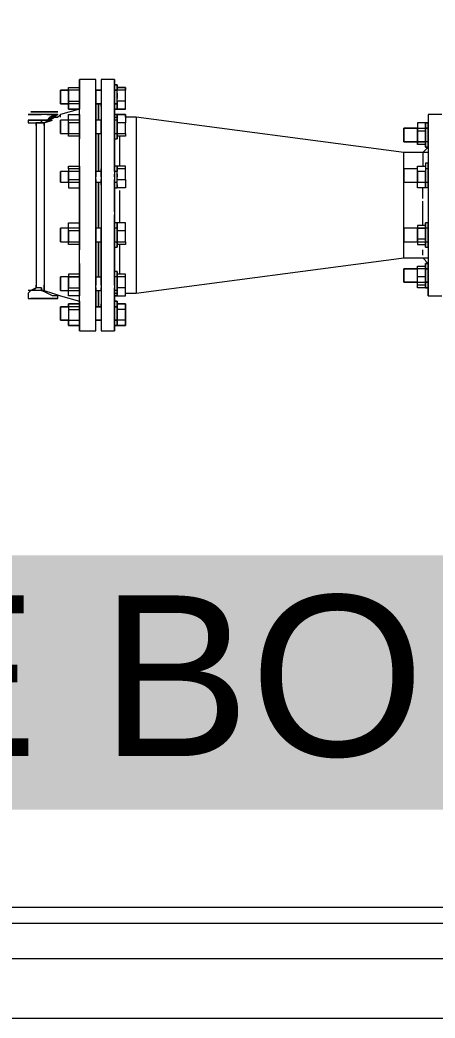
# Model space of a CAD drawing. Extents: x -187 to 52, y -9 to 65.
# Drawn here: x -147.25 to -146.601, y 17.414 to 18.975 of the extents above; entities that cross this region are included whole.
import ezdxf

# ---------------------------------------------------------------- set-up
doc = ezdxf.new("R2010")
doc.units = 0
doc.header["$MEASUREMENT"] = 0
doc.layers.add('PDF4_Geometría', color=7, linetype='Continuous')
doc.layers.add('PDF4_Texto', color=7, linetype='Continuous')
doc.layers.add('PDF4_Rellenos sólidos', color=7, linetype='Continuous', true_color=0xffffff)
doc.styles.add('PDF Arial', font='arial.ttf')

msp = doc.modelspace()

# ---------------------------------------------------------------- hatches: boundary and pattern name
at = {"layer": 'PDF4_Rellenos sólidos', "transparency": 33554559}
msp.add_hatch(color=256, dxfattribs=at).paths.add_polyline_path([(-148.7049, 18.1372), (-148.7049, 17.7396), (-145.66, 17.7396), (-145.66, 18.1372)])

# ---------------------------------------------------------------- linework, layer by layer
at = {"layer": 'PDF4_Geometría', "lineweight": 9}
for points in [[(-147.4024, 17.414), (-141.9553, 17.414), (-141.9553, 21.0298), (-141.9553, 21.1271)], [(-147.1317, 18.8603), (-147.1317, 18.8646), (-147.1317, 18.8772), (-147.1317, 18.8815), (-147.1571, 18.8815), (-147.1571, 18.8772), (-147.1571, 18.8646), (-147.1571, 18.8603)], [(-147.1571, 18.4882), (-147.1571, 18.4924), (-147.1571, 18.5093), (-147.1571, 18.5347), (-147.1571, 18.5728), (-147.1571, 18.615), (-147.1571, 18.6616), (-147.1571, 18.7081), (-147.1571, 18.7546), (-147.1571, 18.7969), (-147.1571, 18.8307), (-147.1571, 18.8603), (-147.1571, 18.8772), (-147.1571, 18.8815)], [(-147.1021, 18.8476), (-147.1021, 18.8434), (-147.1021, 18.8561), (-147.1021, 18.8688), (-147.1021, 18.873), (-147.1021, 18.8646), (-147.1021, 18.8772), (-147.1021, 18.8815), (-147.1233, 18.8815), (-147.1233, 18.8772), (-147.1233, 18.8646), (-147.1317, 18.8646), (-147.1233, 18.8646), (-147.1233, 18.8603), (-147.1233, 18.8561), (-147.1233, 18.8519), (-147.1233, 18.8434), (-147.1233, 18.8392), (-147.1233, 18.8223), (-147.1233, 18.818)], [(-147.1317, 18.4882), (-147.1317, 18.4924), (-147.1317, 18.5093), (-147.1317, 18.5347), (-147.1317, 18.5728), (-147.1317, 18.615), (-147.1317, 18.6616), (-147.1317, 18.7081), (-147.1317, 18.7546), (-147.1317, 18.7969), (-147.1317, 18.8307), (-147.1317, 18.8603), (-147.1317, 18.8772), (-147.1317, 18.8815)], [(-147.1233, 18.8815), (-147.1233, 18.8772), (-147.1233, 18.8603), (-147.1233, 18.8307), (-147.1233, 18.7969), (-147.1233, 18.7546), (-147.1233, 18.7081), (-147.1233, 18.6616), (-147.1233, 18.615), (-147.1233, 18.5728), (-147.1233, 18.5347), (-147.1233, 18.5093), (-147.1233, 18.4924), (-147.1233, 18.4882)], [(-147.1021, 18.8815), (-147.1021, 18.8772), (-147.1021, 18.8603), (-147.1021, 18.8307), (-147.1021, 18.7969), (-147.1021, 18.7546), (-147.1021, 18.7081), (-147.1021, 18.6616), (-147.1021, 18.615), (-147.1021, 18.5728), (-147.1021, 18.5347), (-147.1021, 18.5093), (-147.1021, 18.4924), (-147.1021, 18.4882)], [(-147.1021, 18.8646), (-147.1021, 18.873), (-147.1021, 18.8646)], [(-147.0979, 18.8646), (-147.0979, 18.873), (-147.0979, 18.8646)], [(-147.0979, 18.8434), (-147.0979, 18.8561), (-147.0979, 18.8688), (-147.0979, 18.873), (-147.0979, 18.8646)], [(-147.0979, 18.8646), (-147.0979, 18.8688)], [(-147.0852, 18.8392), (-147.0852, 18.8561), (-147.0852, 18.8688), (-147.0979, 18.8688)], [(-147.0979, 18.8392), (-147.0979, 18.835), (-147.0852, 18.835), (-147.0979, 18.835), (-147.0979, 18.8476), (-147.0979, 18.8646), (-147.0979, 18.8688), (-147.0852, 18.8688), (-147.0852, 18.8646)], [(-147.174, 18.8646), (-147.174, 18.8476), (-147.1571, 18.8476), (-147.1571, 18.8646), (-147.1571, 18.8603), (-147.1571, 18.8519), (-147.1571, 18.8434)], [(-147.1317, 18.8646), (-147.1317, 18.8603), (-147.1317, 18.8561), (-147.1317, 18.8519), (-147.1317, 18.8434), (-147.1317, 18.8392), (-147.1317, 18.8223), (-147.1317, 18.818), (-147.1317, 18.8223), (-147.1317, 18.8392), (-147.1317, 18.8434), (-147.1317, 18.8392), (-147.1317, 18.8434), (-147.1317, 18.8392), (-147.1317, 18.8434), (-147.1233, 18.8434), (-147.1233, 18.8392), (-147.1233, 18.8434)], [(-147.1233, 18.8646), (-147.1233, 18.8603)], [(-147.1021, 18.8011), (-147.1021, 18.8096), (-147.1021, 18.818), (-147.1021, 18.8138), (-147.1021, 18.8096), (-147.1021, 18.8054), (-147.1021, 18.8011), (-147.1021, 18.7969), (-147.1021, 18.7884), (-147.1021, 18.7927), (-147.1021, 18.8011), (-147.1021, 18.818), (-147.1021, 18.8265), (-147.1021, 18.8223), (-147.0979, 18.8223), (-147.0979, 18.8265), (-147.0979, 18.818), (-147.0979, 18.8011), (-147.0979, 18.7927), (-147.0979, 18.7884), (-147.0979, 18.7969), (-147.0852, 18.7969), (-147.0852, 18.7927), (-147.0979, 18.7927), (-147.0979, 18.7969), (-147.0979, 18.8138), (-147.0979, 18.8265), (-147.1021, 18.8265), (-147.0979, 18.8265), (-147.1021, 18.8265), (-147.1021, 18.8307), (-147.1021, 18.8434), (-147.1021, 18.8519), (-147.1021, 18.8561), (-147.1021, 18.8603), (-147.1021, 18.8646), (-147.1021, 18.8603)], [(-147.1021, 18.8519), (-147.1021, 18.8603), (-147.1021, 18.8646)], [(-147.0852, 18.8476), (-147.0852, 18.8646), (-147.0979, 18.8646)], [(-147.1571, 18.8265), (-147.1571, 18.8138), (-147.174, 18.8138), (-147.174, 18.8265), (-147.1571, 18.8265), (-147.1571, 18.8307), (-147.1571, 18.8434), (-147.1571, 18.8392), (-147.1571, 18.835), (-147.1867, 18.8265), (-147.1909, 18.8223), (-147.1952, 18.8223), (-147.2036, 18.818), (-147.2121, 18.8138), (-147.2121, 18.8011), (-147.2121, 18.7757), (-147.2121, 18.7419), (-147.2121, 18.7039), (-147.2121, 18.6658), (-147.2121, 18.6235), (-147.2121, 18.5897), (-147.2121, 18.5685), (-147.2121, 18.5516), (-147.2121, 18.5601)], [(-147.174, 18.8476), (-147.174, 18.835), (-147.1571, 18.835), (-147.1571, 18.8476)], [(-147.1571, 18.835), (-147.174, 18.835), (-147.174, 18.8392), (-147.174, 18.8434)], [(-147.1317, 18.8434), (-147.1317, 18.8392), (-147.1317, 18.8223), (-147.1317, 18.818)], [(-147.0979, 18.8476), (-147.0979, 18.8434), (-147.0979, 18.8392), (-147.0979, 18.835), (-147.0979, 18.8434)], [(-147.0852, 18.835), (-147.0852, 18.8476), (-147.0979, 18.8476)], [(-147.0979, 18.8392), (-147.0979, 18.835), (-147.0979, 18.8392)], [(-147.0852, 18.835), (-147.0852, 18.8392)], [(-147.2078, 18.8265), (-147.1994, 18.8265), (-147.1909, 18.8265), (-147.1994, 18.8223), (-147.2078, 18.818), (-147.2163, 18.818), (-147.2248, 18.818), (-147.2332, 18.818), (-147.2374, 18.818), (-147.2374, 18.8138), (-147.2248, 18.8138), (-147.2248, 18.8011), (-147.2248, 18.7757), (-147.2248, 18.7419), (-147.2248, 18.7039), (-147.2248, 18.6658), (-147.2248, 18.6235), (-147.2248, 18.5939), (-147.2248, 18.5685), (-147.2248, 18.5558), (-147.229, 18.5516), (-147.2332, 18.5516), (-147.2374, 18.5516)], [(-147.2205, 18.818), (-147.2248, 18.818), (-147.2332, 18.818), (-147.2374, 18.818), (-147.2332, 18.818), (-147.2163, 18.818), (-147.2163, 18.8138), (-147.2163, 18.818), (-147.2078, 18.818), (-147.1994, 18.8223), (-147.1909, 18.8265), (-147.1994, 18.8265), (-147.2121, 18.8265), (-147.2248, 18.8265), (-147.2332, 18.8265), (-147.2374, 18.8265), (-147.2332, 18.8265), (-147.2248, 18.8265), (-147.2163, 18.8265)], [(-147.1909, 18.8265), (-147.1952, 18.8265), (-147.2036, 18.8223), (-147.2078, 18.818), (-147.2163, 18.818), (-147.2163, 18.8138), (-147.2205, 18.8138), (-147.2248, 18.8138)], [(-147.1952, 18.8223), (-147.1909, 18.8223)], [(-147.1867, 18.8223), (-147.1867, 18.8265)], [(-147.1571, 18.818), (-147.1571, 18.8223), (-147.1571, 18.818), (-147.1571, 18.8096), (-147.1571, 18.8011), (-147.1571, 18.7969), (-147.1571, 18.7927), (-147.174, 18.7927), (-147.174, 18.7969)], [(-147.0979, 18.8223), (-147.0979, 18.818), (-147.1021, 18.818), (-147.1021, 18.8223), (-147.1021, 18.8265)], [(-147.1021, 18.818), (-147.1021, 18.8223)], [(-146.6115, 18.7673), (-146.6496, 18.7673), (-147.0683, 18.8223), (-147.0852, 18.8223), (-147.0852, 18.8265), (-147.0979, 18.8265), (-147.0852, 18.8265), (-147.0852, 18.8138)], [(-147.0979, 18.8223), (-147.0979, 18.8265), (-147.0979, 18.8223)], [(-147.0683, 18.8223), (-147.0683, 18.818), (-147.0683, 18.8011), (-147.0683, 18.78), (-147.0683, 18.7546), (-147.0683, 18.7208), (-147.0683, 18.6827), (-147.0683, 18.6489), (-147.0683, 18.615), (-147.0683, 18.5897), (-147.0683, 18.5643), (-147.0683, 18.5516), (-147.0683, 18.5474)], [(-146.5904, 18.8265), (-146.6115, 18.8265), (-146.6115, 18.8223), (-146.6115, 18.8054), (-146.6115, 18.7969), (-146.6115, 18.7884), (-146.6115, 18.7842), (-146.6115, 18.7757), (-146.6158, 18.7757), (-146.6115, 18.7757), (-146.62, 18.7673), (-146.62, 18.7631), (-146.62, 18.7588), (-146.62, 18.7504), (-146.62, 18.7461)], [(-146.6115, 18.8265), (-146.6115, 18.8223), (-146.6115, 18.8054), (-146.6115, 18.7757), (-146.6115, 18.7419), (-146.6115, 18.7039), (-146.6115, 18.6658), (-146.6115, 18.6235), (-146.6115, 18.5897), (-146.6115, 18.5643), (-146.6115, 18.5474), (-146.6115, 18.5432), (-146.5904, 18.5432)], [(-147.2248, 18.8096), (-147.2248, 18.8138), (-147.2205, 18.8138), (-147.2163, 18.8138), (-147.2121, 18.8138), (-147.2163, 18.8138)], [(-147.2121, 18.8096), (-147.2121, 18.8138), (-147.1994, 18.818)], [(-147.174, 18.8138), (-147.174, 18.7969), (-147.1571, 18.7969), (-147.1571, 18.8138), (-147.1571, 18.818), (-147.1867, 18.818), (-147.1867, 18.8138), (-147.1867, 18.8054), (-147.1867, 18.7969), (-147.1867, 18.8011), (-147.1867, 18.8096), (-147.1867, 18.818)], [(-147.1867, 18.7969), (-147.174, 18.7969), (-147.174, 18.8011), (-147.174, 18.8096), (-147.174, 18.818)], [(-147.1571, 18.78), (-147.1571, 18.7969), (-147.1571, 18.8011), (-147.1571, 18.8054), (-147.1571, 18.8096), (-147.1571, 18.8138)], [(-147.1317, 18.7969), (-147.1233, 18.7969), (-147.1233, 18.8011), (-147.1233, 18.8054), (-147.1233, 18.8096), (-147.1233, 18.8138), (-147.1233, 18.818), (-147.1317, 18.818), (-147.1317, 18.8138), (-147.1317, 18.8096), (-147.1317, 18.8054), (-147.1317, 18.8011), (-147.1317, 18.7969), (-147.1317, 18.7631), (-147.1317, 18.7377), (-147.1317, 18.7631), (-147.1317, 18.7969), (-147.1317, 18.7631), (-147.1317, 18.7377)], [(-147.0852, 18.7969), (-147.0852, 18.8138), (-147.0979, 18.8138)], [(-146.6285, 18.8096), (-146.6285, 18.8054), (-146.6496, 18.8054), (-146.6115, 18.8054), (-146.6158, 18.8054), (-146.6158, 18.8096), (-146.6158, 18.8138), (-146.6158, 18.8096), (-146.6158, 18.7969), (-146.6158, 18.78), (-146.6158, 18.7757), (-146.6158, 18.78), (-146.6158, 18.7842), (-146.6158, 18.78)], [(-146.6115, 18.7842), (-146.6115, 18.78), (-146.6115, 18.7757), (-146.6115, 18.78), (-146.6115, 18.7969), (-146.6115, 18.8096), (-146.6115, 18.8138), (-146.6115, 18.8096), (-146.6115, 18.8054), (-146.6115, 18.7969), (-146.6115, 18.7884), (-146.6115, 18.7842), (-146.6496, 18.7842), (-146.6285, 18.7842), (-146.6285, 18.78)], [(-146.6496, 18.7969), (-146.6496, 18.8054), (-146.6496, 18.7969)], [(-146.6158, 18.7842), (-146.6158, 18.7884), (-146.6158, 18.7969), (-146.6158, 18.8054), (-146.6158, 18.7969), (-146.6158, 18.7884), (-146.6158, 18.7842), (-146.6158, 18.78), (-146.6285, 18.78), (-146.6285, 18.7842), (-146.6285, 18.7884), (-146.6285, 18.7969), (-146.6285, 18.8054)], [(-146.6158, 18.8054), (-146.6158, 18.8096)], [(-147.1233, 18.7969), (-147.1233, 18.7631), (-147.1233, 18.7377)], [(-147.0852, 18.725), (-147.0852, 18.7419), (-147.0979, 18.7419), (-147.0979, 18.7377), (-147.1021, 18.7377), (-147.1021, 18.7546), (-147.1021, 18.7715), (-147.1021, 18.7884), (-147.1021, 18.7969), (-147.0979, 18.7969)], [(-147.0937, 18.7461), (-147.0937, 18.7588), (-147.0937, 18.7715), (-147.0937, 18.7757), (-147.0937, 18.7842), (-147.0937, 18.7927)], [(-146.6496, 18.7969), (-146.6496, 18.7884), (-146.6496, 18.7969)], [(-146.6285, 18.8011), (-146.6285, 18.7842), (-146.6158, 18.7842), (-146.6158, 18.8011)], [(-147.1021, 18.7884), (-147.0979, 18.7884)], [(-146.6115, 18.7757), (-146.6115, 18.7673), (-146.6115, 18.7631), (-146.6115, 18.7504), (-146.6115, 18.7419), (-146.6158, 18.7419), (-146.6158, 18.7335), (-146.6158, 18.725), (-146.6158, 18.7208), (-146.6158, 18.7123), (-146.6285, 18.7123), (-146.6285, 18.7208), (-146.6285, 18.725), (-146.6285, 18.7335), (-146.6285, 18.7419), (-146.6496, 18.7419), (-146.6496, 18.7504), (-146.6496, 18.7631), (-146.6496, 18.7673)], [(-147.1571, 18.7461), (-147.1571, 18.7419), (-147.1571, 18.7377), (-147.1571, 18.7419), (-147.1571, 18.7461), (-147.1571, 18.7419), (-147.174, 18.7419), (-147.174, 18.7461), (-147.1571, 18.7461), (-147.1571, 18.7631)], [(-147.1021, 18.7377), (-147.1021, 18.7419), (-147.1021, 18.7461)], [(-147.0979, 18.7165), (-147.0979, 18.7123), (-147.0979, 18.725), (-147.0979, 18.7419), (-147.0979, 18.7461), (-147.0979, 18.7419), (-147.0979, 18.7377)], [(-147.0852, 18.7419), (-147.0852, 18.7461), (-147.0979, 18.7461)], [(-146.6285, 18.7377), (-146.6285, 18.7461), (-146.6158, 18.7461), (-146.6158, 18.7377)], [(-146.6158, 18.7504), (-146.6158, 18.7419), (-146.6158, 18.7335), (-146.6158, 18.725), (-146.6158, 18.7208), (-146.6115, 18.7208), (-146.6115, 18.7123), (-146.6158, 18.7123), (-146.6158, 18.7165), (-146.6158, 18.7208)], [(-146.6115, 18.7208), (-146.6115, 18.7165), (-146.6115, 18.7123), (-146.6115, 18.7165), (-146.6115, 18.7292), (-146.6115, 18.7419), (-146.6115, 18.7504), (-146.6158, 18.7504), (-146.6158, 18.7419), (-146.6158, 18.7292), (-146.6158, 18.7165), (-146.6158, 18.7123)], [(-146.6115, 18.7504), (-146.6115, 18.7419)], [(-147.1571, 18.7292), (-147.1571, 18.7335), (-147.1571, 18.7292), (-147.1571, 18.7335), (-147.1571, 18.7377), (-147.1571, 18.7419), (-147.1571, 18.7377), (-147.1867, 18.7377), (-147.1867, 18.7335), (-147.1867, 18.7208), (-147.1867, 18.725), (-147.1867, 18.7377)], [(-147.174, 18.725), (-147.174, 18.7123), (-147.1571, 18.7123), (-147.1571, 18.725), (-147.1571, 18.7208), (-147.1571, 18.725), (-147.1571, 18.7377), (-147.1571, 18.7419)], [(-147.174, 18.7419), (-147.174, 18.725), (-147.1571, 18.725), (-147.1571, 18.7419), (-147.1571, 18.7377)], [(-147.174, 18.7208), (-147.174, 18.725), (-147.174, 18.7377)], [(-147.1233, 18.7292), (-147.1233, 18.7335), (-147.1233, 18.7377), (-147.1233, 18.7419), (-147.1233, 18.7377), (-147.1317, 18.7377), (-147.1317, 18.7419), (-147.1317, 18.7377), (-147.1317, 18.7335), (-147.1317, 18.7292)], [(-147.1021, 18.7419), (-147.1021, 18.7377), (-147.1021, 18.7419), (-147.1021, 18.7377), (-147.1021, 18.7335), (-147.1021, 18.7292), (-147.1021, 18.7335)], [(-147.0979, 18.7335), (-147.0979, 18.7292)], [(-147.1867, 18.7208), (-147.1571, 18.7208), (-147.1571, 18.7039), (-147.1571, 18.6827), (-147.1571, 18.6616), (-147.1571, 18.6489), (-147.1867, 18.6489)], [(-147.1571, 18.725), (-147.1571, 18.7208), (-147.1571, 18.725)], [(-147.1317, 18.725), (-147.1317, 18.7208), (-147.1317, 18.7165)], [(-147.1317, 18.6489), (-147.1317, 18.6827), (-147.1317, 18.7208), (-147.1317, 18.6827), (-147.1317, 18.6489), (-147.1317, 18.6827), (-147.1317, 18.7208), (-147.1233, 18.7208), (-147.1233, 18.6827), (-147.1233, 18.6489), (-147.1317, 18.6489), (-147.1317, 18.6404), (-147.1317, 18.6362), (-147.1317, 18.632), (-147.1317, 18.6277), (-147.1317, 18.6066), (-147.1317, 18.5728), (-147.1317, 18.6066), (-147.1317, 18.6277), (-147.1317, 18.6066), (-147.1317, 18.5728), (-147.1233, 18.5728), (-147.1233, 18.6066), (-147.1233, 18.6277)], [(-147.1233, 18.7165), (-147.1233, 18.7208), (-147.1233, 18.725)], [(-147.1021, 18.6743), (-147.1021, 18.6954), (-147.1021, 18.7165), (-147.1021, 18.7208), (-147.0979, 18.7208), (-147.0979, 18.725), (-147.0852, 18.725), (-147.0852, 18.7123), (-147.0979, 18.7123)], [(-147.1021, 18.7123), (-147.1021, 18.7165), (-147.1021, 18.7208), (-147.1021, 18.725), (-147.1021, 18.7208), (-147.1021, 18.7165)], [(-146.6115, 18.7081), (-146.6115, 18.6912), (-146.6115, 18.6743), (-146.6115, 18.6573), (-146.6115, 18.6489), (-146.6496, 18.6489), (-146.6496, 18.6573), (-146.6496, 18.6827), (-146.6496, 18.7123), (-146.6496, 18.7208), (-146.6285, 18.7208)], [(-146.62, 18.6954), (-146.62, 18.7039), (-146.62, 18.7123)], [(-147.0937, 18.6573), (-147.0937, 18.6743), (-147.0937, 18.6912), (-147.0937, 18.7081)], [(-146.62, 18.6531), (-146.62, 18.6573), (-146.62, 18.6658), (-146.62, 18.67), (-146.62, 18.6743), (-146.62, 18.6827), (-146.62, 18.6912)], [(-147.0852, 18.6277), (-147.0852, 18.6446), (-147.0979, 18.6446), (-147.0979, 18.6489), (-147.1021, 18.6489), (-147.1021, 18.6531), (-147.1021, 18.67)], [(-147.1571, 18.6277), (-147.1571, 18.6235), (-147.174, 18.6235), (-147.174, 18.6277), (-147.174, 18.632), (-147.174, 18.6404), (-147.174, 18.6489)], [(-147.174, 18.6446), (-147.174, 18.6277), (-147.1571, 18.6277), (-147.1571, 18.6446), (-147.1571, 18.6489), (-147.1571, 18.6446)], [(-147.1317, 18.6277), (-147.1233, 18.6277), (-147.1233, 18.632), (-147.1233, 18.6362), (-147.1233, 18.6404), (-147.1233, 18.6489)], [(-147.0979, 18.6489), (-147.0979, 18.6573), (-147.0979, 18.6531), (-147.0979, 18.6446), (-147.0979, 18.6277), (-147.0979, 18.6193), (-147.0979, 18.6235), (-147.0979, 18.6277), (-147.0979, 18.6446), (-147.0979, 18.6573), (-147.1021, 18.6573)], [(-147.1021, 18.6446), (-147.1021, 18.6489), (-147.1021, 18.6404), (-147.1021, 18.6362), (-147.1021, 18.632), (-147.1021, 18.6277), (-147.1021, 18.6235), (-147.1021, 18.6193), (-147.1021, 18.6277), (-147.1021, 18.6446), (-147.1021, 18.6531), (-147.1021, 18.6573), (-147.1021, 18.6489)], [(-147.0852, 18.6446), (-147.0852, 18.6573), (-147.0979, 18.6573)], [(-146.6158, 18.632), (-146.6158, 18.6489), (-146.6158, 18.6446), (-146.6158, 18.6362), (-146.6158, 18.6277), (-146.6158, 18.6362), (-146.6158, 18.6446), (-146.6158, 18.6489), (-146.6158, 18.6531), (-146.6158, 18.6573), (-146.6158, 18.6531), (-146.6285, 18.6531), (-146.6285, 18.6489), (-146.6158, 18.6489), (-146.6158, 18.6531), (-146.6158, 18.6404), (-146.6158, 18.6235), (-146.6158, 18.6193), (-146.6158, 18.6235), (-146.6158, 18.6277)], [(-146.6285, 18.6277), (-146.6285, 18.6362), (-146.6285, 18.6446), (-146.6285, 18.6489), (-146.6285, 18.632)], [(-146.6115, 18.6573), (-146.6158, 18.6573)], [(-146.6115, 18.6277), (-146.6115, 18.6235), (-146.6115, 18.6193), (-146.6115, 18.6235), (-146.6115, 18.6404), (-146.6115, 18.6531), (-146.6115, 18.6573), (-146.6115, 18.6531), (-146.6115, 18.6489)], [(-146.6115, 18.6362), (-146.6115, 18.6446), (-146.6115, 18.6489), (-146.6115, 18.6446), (-146.6115, 18.6362), (-146.6115, 18.6277), (-146.6115, 18.632)], [(-147.1571, 18.6404), (-147.1571, 18.632), (-147.1571, 18.6404)], [(-147.1021, 18.5643), (-147.1021, 18.5601), (-147.1021, 18.5643), (-147.1021, 18.5685), (-147.1021, 18.5728), (-147.1021, 18.5685), (-147.1021, 18.5812), (-147.1021, 18.5939), (-147.1021, 18.615), (-147.1021, 18.6277), (-147.0979, 18.6277), (-147.0979, 18.632), (-147.0979, 18.6404), (-147.0979, 18.632)], [(-147.1021, 18.632), (-147.1021, 18.6404)], [(-147.1867, 18.6277), (-147.1571, 18.6277), (-147.1571, 18.6235), (-147.1571, 18.615)], [(-147.1571, 18.6277), (-147.1571, 18.6235), (-147.1571, 18.6277)], [(-147.1021, 18.6193), (-147.0979, 18.6193)], [(-147.0979, 18.6277), (-147.0852, 18.6277), (-147.0852, 18.6235), (-147.0979, 18.6235)], [(-147.0937, 18.577), (-147.0937, 18.5854), (-147.0937, 18.5939), (-147.0937, 18.5981), (-147.0937, 18.6108), (-147.0937, 18.6235)], [(-146.6496, 18.6024), (-146.6496, 18.615), (-146.6496, 18.6277), (-146.6115, 18.6277), (-146.6115, 18.615), (-146.6115, 18.6066), (-146.6115, 18.5981), (-146.6115, 18.5939)], [(-146.6158, 18.6193), (-146.6115, 18.6193)], [(-147.0852, 18.5558), (-147.0852, 18.5728), (-147.0979, 18.5728), (-147.0979, 18.5685), (-147.0979, 18.5558), (-147.0979, 18.5432), (-147.0979, 18.5516), (-147.1021, 18.5516), (-147.1021, 18.5474), (-147.1021, 18.5432), (-147.0979, 18.5432), (-147.0852, 18.5432), (-147.0852, 18.5474), (-147.0683, 18.5474), (-146.6496, 18.6024), (-146.6115, 18.6024)], [(-146.62, 18.6066), (-146.62, 18.6108), (-146.62, 18.615)], [(-146.62, 18.6024), (-146.6115, 18.5939), (-146.6158, 18.5939), (-146.6115, 18.5939), (-146.6115, 18.5897), (-146.6115, 18.5812), (-146.6115, 18.5854), (-146.6115, 18.5939), (-146.6115, 18.5854), (-146.6115, 18.5812)], [(-147.1571, 18.5939), (-147.1571, 18.5854), (-147.1571, 18.5728), (-147.1867, 18.5728)], [(-146.6158, 18.5854), (-146.6158, 18.5939), (-146.6158, 18.5854), (-146.6158, 18.5812), (-146.6158, 18.5854), (-146.6115, 18.5854), (-146.6496, 18.5854), (-146.6285, 18.5854)], [(-146.6285, 18.5643), (-146.6285, 18.5728), (-146.6285, 18.5812), (-146.6285, 18.5897), (-146.6158, 18.5897), (-146.6158, 18.5728), (-146.6285, 18.5728), (-146.6285, 18.5897), (-146.6158, 18.5897), (-146.6158, 18.5812), (-146.6158, 18.5854), (-146.6158, 18.5939), (-146.6158, 18.5854), (-146.6158, 18.5728)], [(-147.174, 18.5516), (-147.174, 18.5601), (-147.174, 18.5685), (-147.174, 18.5728), (-147.174, 18.5558), (-147.1571, 18.5558), (-147.1571, 18.5728), (-147.1571, 18.5685), (-147.1571, 18.5601), (-147.1571, 18.5643), (-147.1571, 18.5685), (-147.1571, 18.5728), (-147.1571, 18.5685), (-147.1571, 18.5728), (-147.1571, 18.5685), (-147.1571, 18.577)], [(-147.1571, 18.5812), (-147.1571, 18.577), (-147.1571, 18.5685), (-147.1571, 18.577), (-147.1571, 18.5812), (-147.1571, 18.577), (-147.1571, 18.5685)], [(-147.1317, 18.5685), (-147.1317, 18.5728), (-147.1317, 18.5685), (-147.1317, 18.5643), (-147.1317, 18.5601)], [(-147.1233, 18.5601), (-147.1233, 18.5643), (-147.1233, 18.5685), (-147.1233, 18.5728), (-147.1233, 18.5685)], [(-147.0979, 18.5812), (-147.1021, 18.5812), (-147.1021, 18.577), (-147.1021, 18.5685), (-147.1021, 18.577)], [(-147.0979, 18.5432), (-147.0979, 18.5558), (-147.0979, 18.5728), (-147.0979, 18.577), (-147.0979, 18.5812), (-147.0979, 18.577), (-147.0979, 18.5685), (-147.0979, 18.5728), (-147.1021, 18.5728), (-147.1021, 18.5685), (-147.1021, 18.5558), (-147.1021, 18.5432), (-147.1021, 18.5516), (-147.1021, 18.5558), (-147.1021, 18.5516)], [(-147.0852, 18.5728), (-147.0852, 18.577), (-147.0979, 18.577)], [(-146.6496, 18.5728), (-146.6496, 18.5643), (-146.6496, 18.5728)], [(-146.6158, 18.5643), (-146.6158, 18.5601), (-146.6158, 18.5558), (-146.6158, 18.5601), (-146.6158, 18.5643), (-146.6158, 18.5601), (-146.6158, 18.5558), (-146.6158, 18.5601), (-146.6158, 18.5728), (-146.6158, 18.5601), (-146.6285, 18.5601), (-146.6285, 18.5728)], [(-146.6115, 18.5432), (-146.6115, 18.5474), (-146.6115, 18.5643), (-146.6115, 18.5728), (-146.6115, 18.5812), (-146.6115, 18.5854)], [(-147.2248, 18.5558), (-147.2332, 18.5516), (-147.2374, 18.5474)], [(-147.2163, 18.5558), (-147.2205, 18.5558), (-147.2248, 18.5558), (-147.2248, 18.5601)], [(-147.1867, 18.5516), (-147.1571, 18.5516), (-147.1571, 18.5558), (-147.1571, 18.5432), (-147.174, 18.5432), (-147.174, 18.5558)], [(-147.1571, 18.5601), (-147.1571, 18.5643), (-147.1571, 18.5601), (-147.1571, 18.5516)], [(-147.1571, 18.5558), (-147.1571, 18.5516), (-147.1571, 18.5558)], [(-147.1317, 18.5558), (-147.1317, 18.5516), (-147.1233, 18.5516), (-147.1233, 18.5558)], [(-147.1021, 18.5474), (-147.0979, 18.5474), (-147.0979, 18.5432), (-147.0852, 18.5432), (-147.0852, 18.5558), (-147.0979, 18.5558), (-147.0979, 18.5516), (-147.0979, 18.5558)], [(-147.0979, 18.5643), (-147.0979, 18.5601)], [(-147.2078, 18.5389), (-147.2163, 18.5389), (-147.2205, 18.5389), (-147.2163, 18.5389), (-147.2078, 18.5389), (-147.1994, 18.5389), (-147.1909, 18.5389), (-147.1909, 18.5432), (-147.1952, 18.5432), (-147.1994, 18.5432)], [(-147.1909, 18.5389), (-147.1909, 18.5432), (-147.1994, 18.5432), (-147.2078, 18.5474), (-147.2121, 18.5516), (-147.1994, 18.5474), (-147.1867, 18.5432), (-147.1571, 18.5347), (-147.1571, 18.5262), (-147.1571, 18.522), (-147.1571, 18.5178), (-147.1571, 18.5135), (-147.1571, 18.5093), (-147.1571, 18.5051), (-147.1571, 18.5093), (-147.1571, 18.5178), (-147.1571, 18.5262), (-147.1867, 18.5262), (-147.174, 18.5262), (-147.174, 18.5178), (-147.174, 18.5093), (-147.174, 18.5051), (-147.1867, 18.5051), (-147.1571, 18.5051), (-147.1571, 18.4966), (-147.174, 18.4966), (-147.174, 18.5051), (-147.174, 18.4966), (-147.1571, 18.4966), (-147.1571, 18.5051), (-147.1571, 18.4924), (-147.1571, 18.4882), (-147.1317, 18.4882), (-147.1317, 18.4924), (-147.1317, 18.5051), (-147.1317, 18.5093), (-147.1317, 18.5135), (-147.1317, 18.5178), (-147.1317, 18.522), (-147.1317, 18.5262), (-147.1317, 18.5305), (-147.1317, 18.5474), (-147.1317, 18.5516), (-147.1317, 18.5474), (-147.1317, 18.5305), (-147.1317, 18.5262), (-147.1233, 18.5262), (-147.1233, 18.5305), (-147.1233, 18.5262)], [(-147.1571, 18.5389), (-147.1571, 18.5432)], [(-147.1233, 18.5516), (-147.1233, 18.5474), (-147.1233, 18.5305), (-147.1233, 18.5262), (-147.1233, 18.522), (-147.1233, 18.5178), (-147.1233, 18.5135), (-147.1233, 18.5093), (-147.1233, 18.5051), (-147.1317, 18.5051), (-147.1233, 18.5051), (-147.1233, 18.4924), (-147.1233, 18.4882), (-147.1021, 18.4882), (-147.1021, 18.4924), (-147.1021, 18.5051), (-147.1021, 18.5093), (-147.1021, 18.5135), (-147.1021, 18.5178), (-147.1021, 18.522), (-147.1021, 18.5262), (-147.1021, 18.5347), (-147.1021, 18.5432)], [(-147.1317, 18.5516), (-147.1317, 18.5474), (-147.1317, 18.5305), (-147.1317, 18.5262)], [(-147.2374, 18.5389), (-147.2332, 18.5389), (-147.2248, 18.5389), (-147.2163, 18.5389)], [(-147.174, 18.5262), (-147.174, 18.5305), (-147.1571, 18.5305), (-147.1571, 18.5262)], [(-147.1571, 18.5178), (-147.1571, 18.5262), (-147.1571, 18.5178), (-147.1571, 18.5305), (-147.1571, 18.5347), (-147.1571, 18.5305), (-147.1571, 18.5262), (-147.1571, 18.5305), (-147.1571, 18.5347), (-147.1571, 18.5305), (-147.1571, 18.5135)], [(-147.1317, 18.5305), (-147.1317, 18.5262), (-147.1317, 18.5305)], [(-147.0979, 18.5135), (-147.0979, 18.5305), (-147.0979, 18.5347), (-147.0979, 18.5305), (-147.0979, 18.522), (-147.0979, 18.5051), (-147.0979, 18.4966), (-147.0852, 18.4966), (-147.0979, 18.4966)], [(-147.0852, 18.522), (-147.0852, 18.5305), (-147.0979, 18.5305), (-147.0979, 18.5347)], [(-147.0979, 18.5093), (-147.0979, 18.5051), (-147.0979, 18.4966), (-147.0979, 18.5009), (-147.0979, 18.4966), (-147.0979, 18.5009), (-147.0979, 18.5135), (-147.0979, 18.5093), (-147.0979, 18.5178), (-147.0979, 18.5262), (-147.0979, 18.5305), (-147.0852, 18.5305), (-147.0852, 18.5262), (-147.0852, 18.5093), (-147.0852, 18.4966), (-147.0852, 18.5051), (-147.0979, 18.5051)], [(-147.174, 18.522), (-147.174, 18.5051), (-147.1571, 18.5051), (-147.1571, 18.522)], [(-147.1021, 18.5093), (-147.1021, 18.5135), (-147.1021, 18.5009), (-147.1021, 18.4966), (-147.1021, 18.5009), (-147.1021, 18.5051)], [(-147.0852, 18.5051), (-147.0852, 18.522), (-147.0979, 18.522)], [(-147.377, 17.5874), (-146.2901, 17.5874)]]:
    msp.add_lwpolyline(points, dxfattribs=at)
for points in [[(-147.1571, 18.8688), (-147.1571, 18.8646), (-147.1571, 18.8603), (-147.1571, 18.8561), (-147.1571, 18.8519), (-147.1571, 18.8434), (-147.1867, 18.8434), (-147.174, 18.8434), (-147.174, 18.8519), (-147.174, 18.8603), (-147.174, 18.8646), (-147.174, 18.8688)], [(-147.1571, 18.8688), (-147.1571, 18.8646), (-147.174, 18.8646), (-147.174, 18.8688)], [(-147.1571, 18.8646), (-147.1571, 18.873), (-147.1571, 18.8646), (-147.1571, 18.873)], [(-147.1571, 18.8646), (-147.1571, 18.873), (-147.1571, 18.8688), (-147.1571, 18.8561), (-147.1571, 18.8434), (-147.1571, 18.8561), (-147.1571, 18.8688), (-147.1571, 18.873), (-147.1571, 18.8646), (-147.1571, 18.8603), (-147.1571, 18.8519), (-147.1571, 18.8603)], [(-147.1021, 18.873), (-147.0979, 18.873)], [(-147.1867, 18.8646), (-147.174, 18.8646)], [(-147.1867, 18.8603), (-147.1867, 18.8646), (-147.1867, 18.8561), (-147.1867, 18.8476), (-147.1867, 18.8434), (-147.1867, 18.8519)], [(-147.1867, 18.8646), (-147.1867, 18.8603), (-147.1867, 18.8519), (-147.1867, 18.8434), (-147.1867, 18.8476), (-147.1867, 18.8561)], [(-147.1021, 18.8646), (-147.0979, 18.8646)], [(-147.0979, 18.8603), (-147.0979, 18.8519)], [(-147.1571, 18.8434), (-147.1571, 18.8476), (-147.1571, 18.8434), (-147.1571, 18.8392), (-147.1571, 18.835), (-147.1571, 18.8434), (-147.1571, 18.835), (-147.1571, 18.8392)], [(-147.1571, 18.8434), (-147.1571, 18.8392), (-147.1571, 18.835), (-147.1571, 18.8392), (-147.1571, 18.8434), (-147.1571, 18.8392), (-147.1571, 18.835), (-147.1571, 18.8392)], [(-147.1233, 18.8434), (-147.1275, 18.8434), (-147.1317, 18.8434)], [(-147.1275, 18.818), (-147.1275, 18.8223), (-147.1275, 18.8392), (-147.1275, 18.8434), (-147.1275, 18.8392), (-147.1275, 18.8434), (-147.1275, 18.8392), (-147.1275, 18.8223)], [(-147.0979, 18.8434), (-147.1021, 18.8434)], [(-147.1021, 18.8434), (-147.1021, 18.8392), (-147.1021, 18.835), (-147.1021, 18.8392)], [(-147.1021, 18.8434), (-147.1021, 18.835), (-147.1021, 18.8392)], [(-147.2121, 18.8307), (-147.229, 18.8307), (-147.2332, 18.8307), (-147.229, 18.8307)], [(-147.2121, 18.8307), (-147.2248, 18.8307), (-147.2332, 18.8307), (-147.2248, 18.8307)], [(-147.2078, 18.8307), (-147.2163, 18.8307), (-147.2205, 18.8307), (-147.2163, 18.8307)], [(-147.2121, 18.8307), (-147.1994, 18.8307), (-147.1909, 18.8307), (-147.1994, 18.8307)], [(-147.2121, 18.8307), (-147.2036, 18.8307), (-147.1952, 18.8307), (-147.1909, 18.8307), (-147.1952, 18.8307), (-147.2036, 18.8307)], [(-147.1571, 18.8223), (-147.1571, 18.8265), (-147.1571, 18.818), (-147.1571, 18.8011), (-147.1571, 18.7927), (-147.1571, 18.8011), (-147.1571, 18.818), (-147.1571, 18.8265)], [(-147.0979, 18.835), (-147.1021, 18.835)], [(-147.1571, 18.818), (-147.1571, 18.8096), (-147.1571, 18.8011), (-147.1571, 18.8096)], [(-147.0979, 18.8096), (-147.0979, 18.8011)], [(-146.6496, 18.8011), (-146.6496, 18.8054), (-146.6496, 18.7969), (-146.6496, 18.7884), (-146.6496, 18.7842), (-146.6496, 18.7927)], [(-146.6285, 18.8138), (-146.6285, 18.8011), (-146.6158, 18.8011), (-146.6158, 18.8138)], [(-146.6158, 18.8138), (-146.6115, 18.8138)], [(-146.6158, 18.8054), (-146.6158, 18.8096), (-146.6158, 18.8138), (-146.6158, 18.8096)], [(-146.6115, 18.8054), (-146.6115, 18.8096), (-146.6115, 18.8138), (-146.6115, 18.8096)], [(-147.1571, 18.7969), (-147.1571, 18.7884), (-147.1571, 18.7927), (-147.1571, 18.7884)], [(-147.1275, 18.7377), (-147.1275, 18.7631), (-147.1275, 18.7969), (-147.1275, 18.7631)], [(-146.6158, 18.7842), (-146.6158, 18.78), (-146.6158, 18.7757), (-146.6158, 18.78)], [(-146.6115, 18.7842), (-146.6115, 18.78), (-146.6115, 18.7757), (-146.6115, 18.78)], [(-147.1571, 18.7461), (-147.1571, 18.7419), (-147.1571, 18.7292), (-147.1571, 18.7165), (-147.1571, 18.7123), (-147.1571, 18.7165), (-147.1571, 18.7292), (-147.1571, 18.7419)], [(-147.0979, 18.7461), (-147.1021, 18.7461), (-147.1021, 18.7419), (-147.1021, 18.7292), (-147.1021, 18.7165), (-147.1021, 18.7123), (-147.0979, 18.7123), (-147.0979, 18.7165), (-147.0979, 18.7292), (-147.0979, 18.7419)], [(-146.6496, 18.7419), (-146.6496, 18.7335), (-146.6496, 18.725), (-146.6496, 18.7208), (-146.6496, 18.725), (-146.6496, 18.7335)], [(-146.6285, 18.7377), (-146.6285, 18.7208), (-146.6158, 18.7208), (-146.6158, 18.7377)], [(-146.6115, 18.7208), (-146.6115, 18.725), (-146.6115, 18.7335), (-146.6115, 18.7419), (-146.6115, 18.7335), (-146.6115, 18.725)], [(-147.1571, 18.7208), (-147.1571, 18.7165), (-147.1571, 18.7123), (-147.1571, 18.7165)], [(-147.1275, 18.6489), (-147.1275, 18.6827), (-147.1275, 18.7208), (-147.1275, 18.6827)], [(-147.1867, 18.6404), (-147.1867, 18.632), (-147.1867, 18.6277), (-147.1867, 18.6362), (-147.1867, 18.6446), (-147.1867, 18.6489)], [(-147.1571, 18.6573), (-147.1571, 18.6446), (-147.174, 18.6446), (-147.174, 18.6573)], [(-147.1571, 18.6531), (-147.1571, 18.6573), (-147.1571, 18.6489), (-147.1571, 18.6573)], [(-147.1571, 18.6531), (-147.1571, 18.6446), (-147.1571, 18.6277), (-147.1571, 18.6193), (-147.1571, 18.6235), (-147.1571, 18.6193), (-147.1571, 18.6277), (-147.1571, 18.6446)], [(-147.1571, 18.6277), (-147.1571, 18.632), (-147.1571, 18.6362), (-147.1571, 18.6404), (-147.1571, 18.6489), (-147.1571, 18.6404), (-147.1571, 18.632)], [(-146.6496, 18.6446), (-146.6496, 18.6362), (-146.6496, 18.6277), (-146.6496, 18.632), (-146.6496, 18.6404), (-146.6496, 18.6489)], [(-147.1275, 18.5728), (-147.1275, 18.6066), (-147.1275, 18.6277), (-147.1275, 18.6066)], [(-146.6285, 18.632), (-146.6285, 18.6235), (-146.6158, 18.6235), (-146.6158, 18.632)], [(-146.6115, 18.5812), (-146.6115, 18.5728), (-146.6115, 18.5854), (-146.6115, 18.5939), (-146.6115, 18.5854)], [(-147.1867, 18.5601), (-147.1867, 18.5516), (-147.1867, 18.5643), (-147.1867, 18.5685), (-147.1867, 18.5728), (-147.1867, 18.5685)], [(-147.174, 18.577), (-147.174, 18.5728), (-147.1571, 18.5728), (-147.1571, 18.577)], [(-146.6496, 18.5728), (-146.6496, 18.5812), (-146.6496, 18.5854), (-146.6496, 18.5812)], [(-146.6496, 18.5685), (-146.6496, 18.5643), (-146.6496, 18.5728), (-146.6496, 18.5812), (-146.6496, 18.5854), (-146.6496, 18.5812), (-146.6496, 18.577)], [(-146.6158, 18.5643), (-146.6158, 18.5601), (-146.6158, 18.5558), (-146.6285, 18.5558), (-146.6285, 18.5601), (-146.6285, 18.5643), (-146.6496, 18.5643), (-146.6115, 18.5643), (-146.6158, 18.5643), (-146.6158, 18.5728), (-146.6158, 18.5812), (-146.6158, 18.5728)], [(-146.6115, 18.5643), (-146.6115, 18.5601), (-146.6115, 18.5558), (-146.6115, 18.5601), (-146.6115, 18.5728)], [(-147.2163, 18.5516), (-147.2163, 18.5558)], [(-147.2121, 18.5516), (-147.2163, 18.5516), (-147.2163, 18.5558), (-147.2163, 18.5516)], [(-147.1571, 18.5685), (-147.1571, 18.5558), (-147.1571, 18.5432), (-147.1571, 18.5516), (-147.1571, 18.5432), (-147.1571, 18.5558)], [(-146.6115, 18.5558), (-146.6158, 18.5558)], [(-146.6115, 18.5643), (-146.6115, 18.5601), (-146.6115, 18.5558), (-146.6115, 18.5601)], [(-147.1909, 18.5389), (-147.1909, 18.5432), (-147.1994, 18.5432), (-147.2078, 18.5474), (-147.2163, 18.5516), (-147.2248, 18.5516), (-147.2332, 18.5516), (-147.2374, 18.5474), (-147.2374, 18.5389), (-147.2332, 18.5389), (-147.2248, 18.5389), (-147.2121, 18.5389), (-147.1994, 18.5389)], [(-147.1275, 18.5262), (-147.1275, 18.5305), (-147.1275, 18.5474), (-147.1275, 18.5516), (-147.1275, 18.5474), (-147.1275, 18.5305), (-147.1275, 18.5262), (-147.1275, 18.5305)], [(-147.0979, 18.5432), (-147.1021, 18.5432)], [(-147.2121, 18.5389), (-147.2248, 18.5389), (-147.2332, 18.5389), (-147.2248, 18.5389)], [(-147.2121, 18.5389), (-147.2036, 18.5389), (-147.1952, 18.5389), (-147.1909, 18.5389), (-147.1952, 18.5389), (-147.2036, 18.5389)], [(-147.1867, 18.5093), (-147.1867, 18.5051), (-147.1867, 18.5135), (-147.1867, 18.522), (-147.1867, 18.5262), (-147.1867, 18.5178)], [(-147.1867, 18.5051), (-147.1867, 18.5093), (-147.1867, 18.5178), (-147.1867, 18.5262), (-147.1867, 18.522), (-147.1867, 18.5135)], [(-147.174, 18.5305), (-147.174, 18.522), (-147.1571, 18.522), (-147.1571, 18.5305)], [(-147.1571, 18.5262), (-147.1571, 18.5305), (-147.1571, 18.5347), (-147.1571, 18.5262), (-147.1571, 18.5347), (-147.1571, 18.5305)], [(-147.1317, 18.5305), (-147.1317, 18.5262)], [(-147.1317, 18.5262), (-147.1275, 18.5262), (-147.1233, 18.5262)], [(-147.1021, 18.5347), (-147.0979, 18.5347)], [(-147.1021, 18.5178), (-147.1021, 18.5262), (-147.1021, 18.5305), (-147.1021, 18.5347), (-147.1021, 18.5305)], [(-147.1021, 18.5262), (-147.1021, 18.5347), (-147.1021, 18.5305)], [(-147.1021, 18.5262), (-147.0979, 18.5262)], [(-147.1571, 18.5135), (-147.1571, 18.5009), (-147.1571, 18.4966), (-147.1571, 18.5009), (-147.1571, 18.5051), (-147.1571, 18.5009), (-147.1571, 18.4966), (-147.1571, 18.5009), (-147.1571, 18.5135), (-147.1571, 18.5093)], [(-147.1571, 18.5051), (-147.1571, 18.4966), (-147.1571, 18.5009), (-147.1571, 18.5051), (-147.1571, 18.5009), (-147.1571, 18.4966)], [(-147.0979, 18.5051), (-147.1021, 18.5051)], [(-147.1021, 18.5051), (-147.1021, 18.4966), (-147.1021, 18.5009)], [(-147.0979, 18.4966), (-147.1021, 18.4966)]]:
    msp.add_lwpolyline(points, close=True, dxfattribs=at)
at = {"layer": 'PDF4_Geometría', "lineweight": 20}
msp.add_lwpolyline([(-146.2901, 17.562), (-147.377, 17.562), (-147.377, 17.507), (-146.2901, 17.507)], close=True, dxfattribs=at)

# ---------------------------------------------------------------- texts
at = {"layer": 'PDF4_Texto', "insert": (-148.7049, 17.8199), "char_height": 0.251313, "attachment_point": 7, "style": 'PDF Arial'}
msp.add_mtext('SALA DE BOMBAS', dxfattribs=at)

doc.saveas('drawing.dxf')
